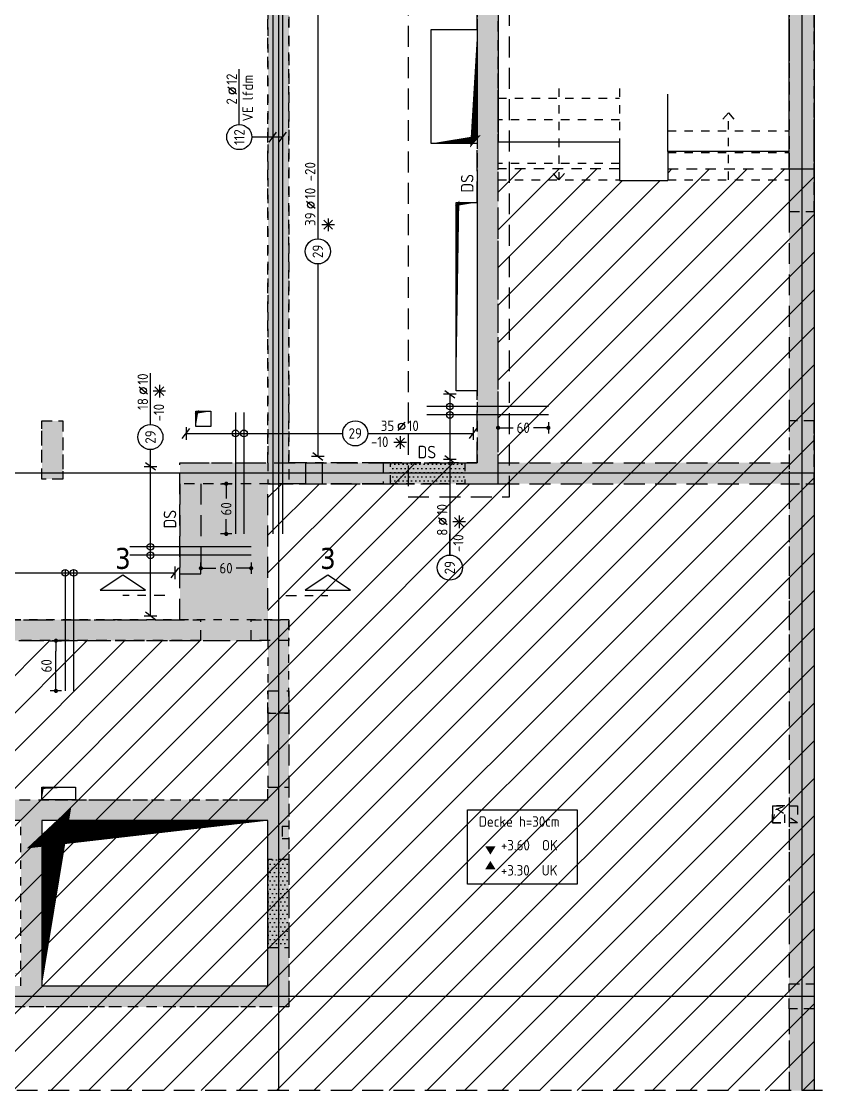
# Model space of a CAD drawing. Extents: x -10 to 76.2, y -7.1 to 49.1.
# Drawn here: x 33.99 to 43.55, y 22.33 to 35.1 of the extents above; entities that cross this region are included whole.
import ezdxf
from ezdxf.enums import TextEntityAlignment as Align

# ---------------------------------------------------------------- set-up
doc = ezdxf.new("R2010")
doc.units = 0
doc.header["$LTSCALE"] = 0.5
for name, pattern in [('AUSGEZOGEN', [1000.01, 1000, 0.01]), ('DASHED', [0.75, 0.5, -0.25]), ('DOT', [0.175, 0.05, -0.125]), ('HIDDEN', [0.375, 0.25, -0.125]), ('HIDDEN2', [0.187, 0.125, -0.062]), ('HIDDEN4', [0.12, 0.02, -0.1]), ('PUNKT', [0.175, 0.05, -0.125]), ('STRICHLINIE', [0.75, 0.5, -0.25]), ('STRICHPUNKT2', [0.55, 0.25, -0.125, 0.05, -0.125]), ('VERDECKT', [0.375, 0.25, -0.125])]:
    doc.linetypes.add(name, pattern=pattern)
for name, color, linetype in [('ACHSEN', 7, 'Continuous'), ('AFU', 7, 'Continuous'), ('BETON', 7, 'Continuous'), ('Brüstung 1.UG', 7, 'Continuous'), ('Brüstung EG', 7, 'Continuous'), ('DD', 7, 'Continuous'), ('DETAIL', 7, 'Continuous'), ('DRUEBER', 7, 'Continuous'), ('DS', 7, 'Continuous'), ('EG', 7, 'Continuous'), ('grau_dunkel', 7, 'Continuous'), ('grau_hell', 7, 'Continuous'), ('grau_mittel', 7, 'Continuous'), ('HILFE', 7, 'Continuous'), ('koten', 7, 'Continuous'), ('MASSE', 7, 'Continuous'), ('OBJEKT', 7, 'Continuous'), ('RND', 7, 'Continuous'), ('SCHATTEN', 7, 'Continuous'), ('SCHNITTE', 7, 'Continuous'), ('TEXT', 7, 'Continuous'), ('VERDECKT', 7, 'Continuous'), ('VERDECKT2', 7, 'Continuous')]:
    doc.layers.add(name, color=color, linetype=linetype)
doc.styles.add('helv', font='tahoma.ttf')
doc.styles.add('txt', font='isocp.shx')
doc.linetypes.add('AFU_50K', pattern='A,0.15,["/",Standard,S=0.2,R=0,X=-0.01,Y=-0.1],0.07,["/",Standard,S=0.2,R=0,X=-0.01,Y=-0.1],0.15', length=0.37)
doc.dimstyles.new('DOT_I', dxfattribs={"dimscale": 0.5, "dimtxt": 0.25, "dimasz": 0.25, "dimexe": 0.1, "dimexo": 0.3, "dimgap": 0.1, "dimtad": 1, "dimdec": 3, "dimzin": 3, "dimtxsty": 'txt', "dimblk": 'DOT', "dimblk1": 'DOT', "dimblk2": 'DOT', "dimsah": 1, "dimcen": 0.1, "dimse1": 1, "dimse2": 1, "dimazin": 0, "dimtfac": 1, "dimtdec": 4, "dimtix": 1, "dimtmove": 2, "dimatfit": 3, "dimfxl": 0, "dimtvp": 1, "dimtolj": 1, "dimtzin": 0, "dimarcsym": 0})
pattern_1 = [(0, (-74.13047, 377.732794), (0.025, 0.05), [0, -0.05])]

# ---------------------------------------------------------------- blocks, each defined once
blk = doc.blocks.new('okrd_o')
at = {"layer": 'koten', "color": 7, "linetype": 'Continuous'}
blk.add_solid([(-0.125, 0.202), (0.125, 0.202), (0, 0)], dxfattribs=at)
at = {"layer": 'koten', "style": 'txt'}
blk.add_attdef('OKRD', (0.25, 0.1), '', height=0.25, dxfattribs=at)
blk = doc.blocks.new('okrd_u')
at = {"layer": 'koten', "color": 7, "linetype": 'Continuous'}
blk.add_solid([(-0.125, -0.202), (0.125, -0.202), (0, 0)], dxfattribs=at)
at = {"layer": 'koten', "style": 'txt'}
blk.add_attdef('OKRD', (0.25, -0.35), '', height=0.25, dxfattribs=at)
blk = doc.blocks.new('SCHN-1')
at = {"layer": 'SCHNITTE', "color": 5, "linetype": 'Continuous'}
blk.add_lwpolyline([(0.54, 0.125), (0, 0.485), (-0.54, 0.125)], close=True, dxfattribs=at)
at = {"layer": 'SCHNITTE', "color": 6, "linetype": 'Continuous', "style": 'helv'}
blk.add_attdef('SCHN-1', text='', height=0.5, dxfattribs=at).set_placement((0, 0.635), align=Align.CENTER)
blk = doc.blocks.new('lei_gre')
at = {"layer": 'RND', "color": 7, "linetype": 'Continuous'}
for p, q in [((-0.09, -0.12), (0.09, 0.12)), ((0, 0.15), (0, -0.15))]:
    blk.add_line(p, q, dxfattribs=at)
blk = doc.blocks.new('RND_LEI')
at = {"layer": 'RND', "color": 7, "linetype": 'Continuous'}
blk.add_line((1.022, 0.066), (1.19, 0.27), dxfattribs=at)
for centre, radius in [((0, 0), 0.3), ((1.106, 0.168), 0.075)]:
    blk.add_circle(centre, radius, dxfattribs=at)
at = {"layer": 'RND', "color": 7, "linetype": 'Continuous', "style": 'txt'}
blk.add_attdef('ANZ', text='', height=0.25, dxfattribs=at).set_placement((0.931, 0.057), align=Align.RIGHT)
for tag, p in [('DUM', (1.253, 0.057)), ('ABSTD', (1.674, 0.057)), ('POSTXT', (0.374, -0.327))]:
    blk.add_attdef(tag, p, '', height=0.25, dxfattribs=at)
blk.add_attdef('POSL', text='', height=0.25, dxfattribs=at).set_placement((0, 0), align=Align.MIDDLE)
blk = doc.blocks.new('DOT')
at = {"layer": 'MASSE', "color": 7, "linetype": 'Continuous'}
for p, q in [((0, 0), (-1, 0)), ((0, 0.54), (0, -0.54))]:
    blk.add_line(p, q, dxfattribs=at)
at = {"layer": 'MASSE', "color": 7, "linetype": 'Continuous', "const_width": 0.2}
blk.add_lwpolyline([(-0.1, 0, 1), (0.1, 0, 1)], format="xyb", close=True, dxfattribs=at)
blk = doc.blocks.new('*D166')
at = {"layer": 'Defpoints', "color": 0, "linetype": 'AUSGEZOGEN', "transparency": 16777216}
for p in [(34.398, 27.701), (34.398, 27.701), (34.398, 27.101)]:
    blk.add_point(p, dxfattribs=at)
at = {"layer": 'MASSE', "color": 0, "linetype": 'AUSGEZOGEN', "lineweight": -2, "transparency": 16777216}
blk.add_line((34.398, 27.226), (34.398, 27.576), dxfattribs=at)
at = {"layer": 'MASSE', "color": 0, "linetype": 'AUSGEZOGEN', "lineweight": -2, "transparency": 16777216, "xscale": 0.125, "yscale": 0.125, "zscale": 0.125}
for p, rotation in [((34.398, 27.701), 90), ((34.398, 27.101), 270)]:
    blk.add_blockref('DOT', p, dxfattribs=dict(at, rotation=rotation))
at = {"layer": 'MASSE', "color": 0, "linetype": 'AUSGEZOGEN', "transparency": 16777216, "insert": (34.285, 27.401), "char_height": 0.125, "attachment_point": 5, "rotation": 90, "style": 'txt'}
blk.add_mtext('\\A1;60', dxfattribs=at)
blk = doc.blocks.new('*D167')
at = {"layer": 'Defpoints', "color": 0, "linetype": 'AUSGEZOGEN', "transparency": 16777216}
for p in [(36.129, 28.567), (36.129, 28.567), (36.729, 28.567)]:
    blk.add_point(p, dxfattribs=at)
at = {"layer": 'MASSE', "color": 0, "linetype": 'AUSGEZOGEN', "lineweight": -2, "transparency": 16777216}
for p, q in [((36.254, 28.567), (36.307, 28.567)), ((36.604, 28.567), (36.552, 28.567))]:
    blk.add_line(p, q, dxfattribs=at)
at = {"layer": 'MASSE', "color": 0, "linetype": 'AUSGEZOGEN', "lineweight": -2, "transparency": 16777216, "xscale": 0.125, "yscale": 0.125, "zscale": 0.125, "rotation": 180}
blk.add_blockref('DOT', (36.129, 28.567), dxfattribs=at)
at = {"layer": 'MASSE', "color": 0, "linetype": 'AUSGEZOGEN', "lineweight": -2, "transparency": 16777216, "xscale": 0.125, "yscale": 0.125, "zscale": 0.125}
blk.add_blockref('DOT', (36.729, 28.567), dxfattribs=at)
at = {"layer": 'MASSE', "color": 0, "linetype": 'AUSGEZOGEN', "transparency": 16777216, "insert": (36.429, 28.567), "char_height": 0.125, "attachment_point": 5, "style": 'txt'}
blk.add_mtext('\\A1;60', dxfattribs=at)
blk = doc.blocks.new('*D168')
at = {"layer": 'Defpoints', "color": 0, "linetype": 'AUSGEZOGEN', "transparency": 16777216}
for p in [(36.432, 29.576), (36.432, 29.576), (36.432, 28.976)]:
    blk.add_point(p, dxfattribs=at)
at = {"layer": 'MASSE', "color": 0, "linetype": 'AUSGEZOGEN', "lineweight": -2, "transparency": 16777216}
for p, q in [((36.432, 29.451), (36.432, 29.399)), ((36.432, 29.101), (36.432, 29.154))]:
    blk.add_line(p, q, dxfattribs=at)
at = {"layer": 'MASSE', "color": 0, "linetype": 'AUSGEZOGEN', "lineweight": -2, "transparency": 16777216, "xscale": 0.125, "yscale": 0.125, "zscale": 0.125}
for p, rotation in [((36.432, 29.576), 90), ((36.432, 28.976), 270)]:
    blk.add_blockref('DOT', p, dxfattribs=dict(at, rotation=rotation))
at = {"layer": 'MASSE', "color": 0, "linetype": 'AUSGEZOGEN', "transparency": 16777216, "insert": (36.432, 29.276), "char_height": 0.125, "attachment_point": 5, "rotation": 90, "style": 'txt'}
blk.add_mtext('\\A1;60', dxfattribs=at)
blk = doc.blocks.new('*D169')
at = {"layer": 'Defpoints', "color": 0, "linetype": 'AUSGEZOGEN', "transparency": 16777216}
for p in [(39.679, 30.244), (39.679, 30.244), (40.279, 30.244)]:
    blk.add_point(p, dxfattribs=at)
at = {"layer": 'MASSE', "color": 0, "linetype": 'AUSGEZOGEN', "lineweight": -2, "transparency": 16777216}
for p, q in [((39.804, 30.244), (39.857, 30.244)), ((40.154, 30.244), (40.102, 30.244))]:
    blk.add_line(p, q, dxfattribs=at)
at = {"layer": 'MASSE', "color": 0, "linetype": 'AUSGEZOGEN', "lineweight": -2, "transparency": 16777216, "xscale": 0.125, "yscale": 0.125, "zscale": 0.125, "rotation": 180}
blk.add_blockref('DOT', (39.679, 30.244), dxfattribs=at)
at = {"layer": 'MASSE', "color": 0, "linetype": 'AUSGEZOGEN', "lineweight": -2, "transparency": 16777216, "xscale": 0.125, "yscale": 0.125, "zscale": 0.125}
blk.add_blockref('DOT', (40.279, 30.244), dxfattribs=at)
at = {"layer": 'MASSE', "color": 0, "linetype": 'AUSGEZOGEN', "transparency": 16777216, "insert": (39.979, 30.244), "char_height": 0.125, "attachment_point": 5, "style": 'txt'}
blk.add_mtext('\\A1;60', dxfattribs=at)
blk = doc.blocks.new('748860')
at = {"layer": 'HILFE', "color": 102, "linetype": 'AUSGEZOGEN'}
for p, q in [((0.075, 0), (-0.075, 0)), ((0.053, -0.053), (-0.053, 0.053)), ((0.053, 0.053), (-0.053, -0.053)), ((0, 0.075), (0, -0.075))]:
    blk.add_line(p, q, dxfattribs=at)

msp = doc.modelspace()

# ---------------------------------------------------------------- hatches: boundary and pattern name
at = {"layer": 'Brüstung 1.UG', "linetype": 'AUSGEZOGEN'}
h = msp.add_hatch(dxfattribs=at)
h.set_pattern_fill('DOTS', color=102, scale=0.8, double=1)
h.set_pattern_definition([(0, (-73.44199, 477.732794), (0.025, 0.05), [0, -0.05])])
h.paths.add_polyline_path([(36.9295, 24.6196), (37.1795, 24.6196), (37.1795, 25.0863), (36.9295, 25.0863)])
h.paths.add_polyline_path([(36.9295, 24.0363), (37.1795, 24.0363), (37.1795, 24.6196), (36.9295, 24.6196)])
at = {"layer": 'Brüstung EG', "linetype": 'DOT'}
h = msp.add_hatch(dxfattribs=at)
h.set_pattern_fill('DOTS', color=102, scale=0.8, double=1)
h.set_pattern_definition(pattern_1)
h.paths.add_polyline_path([(14.4045, 37.5263), (14.4045, 37.8263), (10.9295, 37.8263), (10.9295, 37.5263)])
h.paths.add_polyline_path([(21.9045, 37.5263), (21.9045, 37.8263), (14.7045, 37.8263), (14.7045, 37.5263)])
h.paths.add_polyline_path([(29.4045, 37.5263), (29.4045, 37.8263), (22.2045, 37.8263), (22.2045, 37.5263)])
h.paths.add_polyline_path([(36.9295, 37.5263), (36.9295, 37.8263), (29.7045, 37.8263), (29.7045, 37.5263)])
h.paths.add_polyline_path([(43.1545, 23.6013), (43.4545, 23.6013), (43.4545, 29.5763), (43.1545, 29.5763)])
h.paths.add_polyline_path([(43.1545, 22.3263), (43.4545, 22.3263), (43.4545, 23.3013), (43.1545, 23.3013)])
at = {"layer": 'Brüstung EG', "linetype": 'AUSGEZOGEN'}
h = msp.add_hatch(dxfattribs=at)
h.set_pattern_fill('DOTS', color=102, scale=0.8, double=1)
h.set_pattern_definition([(0, (-74.13047, 379.65911), (0.025, 0.05), [0, -0.05])])
h.paths.add_polyline_path([(39.2795, 29.8263), (38.3945, 29.8263), (38.3945, 29.5763), (39.2795, 29.5763)])
at = {"layer": 'EG', "linetype": 'AUSGEZOGEN'}
h = msp.add_hatch(dxfattribs=at)
h.set_pattern_fill('DOTS', scale=0.8, double=1)
h.set_pattern_definition(pattern_1)
h.paths.add_polyline_path([(39.4295, 37.5263), (39.4295, 29.8263), (39.2795, 29.8263), (39.2795, 29.5763), (39.6795, 29.5763), (39.6795, 37.5263), (43.1545, 37.5263), (43.1545, 32.8263), (43.4545, 32.8263), (43.4545, 37.8263), (36.9295, 37.8263), (36.9295, 29.5763), (38.3945, 29.5763), (38.3945, 29.8263), (37.1795, 29.8263), (37.1795, 37.5263)])
h.paths.add_polyline_path([(43.1545, 29.5763), (43.4545, 29.5763), (43.4545, 30.3263), (43.1545, 30.3263)], flags=17)
h.paths.add_polyline_path([(43.4545, 23.3013), (43.4545, 23.6013), (43.1545, 23.6013), (43.1545, 23.3013)])
h.paths.add_polyline_path([(8.4295, 27.7013), (14.5145, 27.7013), (14.5145, 23.5763), (14.3645, 23.5763), (14.3645, 23.3263), (14.9145, 23.3263), (14.9145, 23.5763), (14.7645, 23.5763), (14.7645, 26.2613), (17.6145, 26.2613), (17.6145, 23.5763), (15.9245, 23.5763), (15.9245, 23.3263), (28.8495, 23.3263), (28.8495, 23.5763), (20.2295, 23.5763), (20.2295, 26.9213), (21.3545, 26.9213), (21.3545, 27.1713), (20.2295, 27.1713), (20.2295, 27.9513), (17.4645, 27.9513), (17.4645, 27.7013), (17.6145, 27.7013), (17.6145, 26.5113), (14.7645, 26.5113), (14.7645, 27.7013), (16.5795, 27.7013), (16.5795, 27.9513), (8.1795, 27.9513), (8.1795, 23.3263), (8.5792, 23.3263), (8.5792, 23.5763), (8.4295, 23.5763)])
h.paths.add_polyline_path([(9.5895, 23.5763), (9.5895, 23.3263), (13.3545, 23.3263), (13.3545, 23.5763)], flags=17)
h.paths.add_polyline_path([(17.8645, 23.5763), (18.7795, 23.5763), (18.7795, 27.7013), (17.8645, 27.7013)], flags=16)
h.paths.add_polyline_path([(19.9795, 27.7013), (19.0295, 27.7013), (19.0295, 23.5763), (19.9795, 23.5763)], flags=16)
h.paths.add_polyline_path([(22.7545, 27.1713), (22.7545, 26.9213), (25.1045, 26.9213), (25.1045, 27.1713)], flags=17)
h.paths.add_polyline_path([(28.6545, 26.9213), (28.6545, 27.1713), (26.5045, 27.1713), (26.5045, 26.9213)], flags=17)
h.paths.add_polyline_path([(30.0545, 27.1713), (30.0545, 26.9213), (31.1045, 26.9213), (31.1045, 23.5763), (29.8595, 23.5763), (29.8595, 23.3263), (31.5045, 23.3263), (31.5045, 23.5763), (31.3545, 23.5763), (31.3545, 25.5513), (31.5045, 25.5513), (31.5045, 25.8013), (31.3545, 25.8013), (31.3545, 27.7013), (36.9295, 27.7013), (36.9295, 26.836), (37.1795, 26.836), (37.1795, 27.9513), (31.1045, 27.9513), (31.1045, 27.1713)])
h.paths.add_polyline_path([(32.3895, 25.8013), (32.3895, 25.5513), (33.9795, 25.5513), (33.9795, 23.5763), (32.3895, 23.5763), (32.3895, 23.3263), (37.1795, 23.3263), (37.1795, 24.0363), (36.9295, 24.0363), (36.9295, 23.5763), (34.2295, 23.5763), (34.2295, 25.5513), (36.9295, 25.5513), (36.9295, 25.0863), (37.1795, 25.0863), (37.1795, 25.951), (36.9295, 25.951), (36.9295, 25.8013)])
h.paths.add_polyline_path([(34.2295, 29.6313), (34.4795, 29.6313), (34.4795, 30.3263), (34.2295, 30.3263)])
h.paths.add_polyline_path([(32.3795, 30.3263), (32.1295, 30.3263), (32.1295, 29.6313), (32.3795, 29.6313)])
h.paths.add_polyline_path([(30.7295, 30.3263), (30.4795, 30.3263), (30.4795, 29.6313), (30.7295, 29.6313)])
h.paths.add_polyline_path([(28.6295, 30.3263), (28.3795, 30.3263), (28.3795, 29.6313), (28.6295, 29.6313)])
h.paths.add_polyline_path([(26.7295, 29.6313), (26.9795, 29.6313), (26.9795, 30.3263), (26.7295, 30.3263)])
h.paths.add_polyline_path([(24.8795, 30.3263), (24.6295, 30.3263), (24.6295, 29.6313), (24.8795, 29.6313)])
h.paths.add_polyline_path([(23.2295, 30.3263), (22.9795, 30.3263), (22.9795, 29.6313), (23.2295, 29.6313)])
h.paths.add_polyline_path([(21.1295, 30.3263), (20.8795, 30.3263), (20.8795, 29.6313), (21.1295, 29.6313)])
h.paths.add_polyline_path([(19.4795, 30.3263), (19.2295, 30.3263), (19.2295, 29.6313), (19.4795, 29.6313)])
h.paths.add_polyline_path([(17.3795, 30.3263), (17.1295, 30.3263), (17.1295, 29.6313), (17.3795, 29.6313)])
h.paths.add_polyline_path([(15.4795, 29.6313), (15.7295, 29.6313), (15.7295, 30.3263), (15.4795, 30.3263)])
h.paths.add_polyline_path([(13.3795, 29.6313), (13.6295, 29.6313), (13.6295, 30.3263), (13.3795, 30.3263)])
h.paths.add_polyline_path([(9.4645, 29.8263), (9.4645, 29.5763), (10.9295, 29.5763), (10.9295, 37.8263), (4.5295, 37.8263), (4.5295, 30.7513), (4.4795, 30.7513), (4.4795, 26.0213), (4.0245, 26.0213), (4.0245, 25.7213), (4.6895, 25.7213), (4.6895, 37.5263), (8.1795, 37.5263), (8.1795, 29.5763), (8.5795, 29.5763), (8.5795, 29.8263), (8.4295, 29.8263), (8.4295, 37.5263), (10.6795, 37.5263), (10.6795, 29.8263)])
h.paths.add_polyline_path([(14.7045, 37.5263), (14.7045, 37.8263), (14.4045, 37.8263), (14.4045, 37.5263)])
h.paths.add_polyline_path([(21.9045, 37.8263), (21.9045, 37.5263), (22.2045, 37.5263), (22.2045, 37.8263)])
h.paths.add_polyline_path([(29.7045, 37.5263), (29.7045, 37.8263), (29.4045, 37.8263), (29.4045, 37.5263)])
h.paths.add_polyline_path([(4.4795, 22.3263), (4.6895, 22.3263), (4.6895, 23.6713), (4.0245, 23.6713), (4.0245, 23.3713), (4.4795, 23.3713)])
at = {"layer": 'grau_hell', "linetype": 'AUSGEZOGEN'}
h = msp.add_hatch(dxfattribs=at)
h.set_pattern_fill('ANSI31', color=9, scale=0.1, style=0, double=1)
h.set_pattern_definition([(45, (74.48588, 23.86048), (-0.2245064, 0.2245064), [])])
h.paths.add_polyline_path([(8.1795, 32.3363), (6.7295, 32.3363), (6.7295, 32.1963), (6.2045, 32.1963), (6.2045, 32.3363), (4.5295, 32.3363), (4.5295, 30.7513), (4.4795, 30.7513), (4.4795, 26.0213), (4.0245, 26.0213), (4.0245, 23.3713), (4.4795, 23.3713), (4.4795, 22.3263), (43.4545, 22.3263), (43.4545, 33.3363), (41.7045, 33.3363), (41.7045, 33.1963), (41.1295, 33.1963), (41.1295, 33.3363), (39.6795, 33.3363), (39.6795, 29.5763), (39.2795, 29.5763), (39.2795, 29.8263), (38.3945, 29.8263), (38.3945, 29.5763), (36.9295, 29.5763), (36.9295, 27.7013), (31.3545, 27.7013), (31.3545, 23.3263), (23.867, 23.3263), (23.867, 26.9213), (22.7545, 26.9213), (22.7545, 27.1713), (21.3545, 27.1713), (21.3545, 26.9213), (19.9795, 26.9213), (19.9795, 23.5763), (17.8645, 23.5763), (17.8645, 27.7013), (17.4645, 27.7013), (17.4645, 27.9513), (16.5795, 27.9513), (16.5795, 27.7013), (10.9295, 27.7013), (10.9295, 29.5763), (9.4645, 29.5763), (9.4645, 29.8263), (8.5795, 29.8263), (8.5795, 29.5763), (8.1795, 29.5763)])
at = {"layer": 'grau_hell'}
h = msp.add_hatch(color=9, dxfattribs=at)
h.paths.add_polyline_path([(37.5794, 29.8263), (37.3795, 29.8263), (37.3795, 29.5763), (37.5794, 29.5763)])
h.paths.add_polyline_path([(32.7345, 27.9513), (32.7345, 27.7013), (33.3345, 27.7013), (33.3345, 27.9513)])
h.paths.add_polyline_path([(31.1045, 26.7213), (31.3545, 26.7213), (31.3545, 26.9213), (31.1045, 26.9213)])
h.paths.add_polyline_path([(31.3545, 25.3513), (31.3545, 25.5513), (31.1045, 25.5513), (31.1045, 25.3513)])
h.paths.add_polyline_path([(30.1045, 23.3263), (30.1045, 23.5763), (29.9045, 23.5763), (29.9045, 23.3263)])
msp.add_hatch(color=9, dxfattribs=at).paths.add_polyline_path([(36.1295, 28.5013), (35.8795, 28.5013), (35.8795, 27.9513), (36.1295, 27.9513), (36.1295, 27.7013), (36.7295, 27.7013), (36.7295, 27.9513), (36.9295, 27.9513), (36.9295, 29.5763), (36.1295, 29.5763)])
at = {"layer": 'grau_mittel'}
h = msp.add_hatch(color=61, dxfattribs=at)
h.paths.add_polyline_path([(43.1545, 33.5443), (43.1545, 32.8263), (43.4545, 32.8263), (43.4545, 37.8263), (36.9295, 37.8263), (36.9295, 36.2863), (37.1795, 36.2863), (37.1795, 37.5263), (39.4295, 37.5263), (39.4295, 29.8263), (38.3045, 29.8263), (38.3045, 29.5763), (39.6795, 29.5763), (39.6795, 37.5263), (43.1545, 37.5263)])
h.paths.add_polyline_path([(43.4545, 32.8263), (43.1545, 32.8263), (43.1545, 30.3263), (43.4545, 30.3263)], flags=17)
h.paths.add_polyline_path([(43.4545, 30.3263), (43.1545, 30.3263), (43.1545, 29.5763), (43.4545, 29.5763)], flags=17)
h.paths.add_polyline_path([(43.1545, 23.6013), (43.4545, 23.6013), (43.4545, 29.5763), (43.1545, 29.5763)])
h.paths.add_polyline_path([(43.4545, 23.3013), (43.4545, 23.6013), (43.1545, 23.6013), (43.1545, 23.3013)])
h.paths.add_polyline_path([(43.4545, 23.3013), (43.1545, 23.3013), (43.1545, 22.3263), (43.4545, 22.3263)])
h.paths.add_polyline_path([(37.1795, 36.2863), (36.9295, 36.2863), (36.9295, 35.1513), (37.1795, 35.1513)], flags=17)
h.paths.add_polyline_path([(36.9295, 29.8263), (35.8795, 29.8263), (35.8795, 29.5763), (37.1795, 29.5763), (37.1795, 35.1513), (36.9295, 35.1513)])
h.paths.add_polyline_path([(37.3795, 29.8263), (37.1795, 29.8263), (37.1795, 29.5763), (37.3795, 29.5763)], flags=17)
h.paths.add_polyline_path([(38.3045, 29.5763), (38.3045, 29.8263), (37.5794, 29.8263), (37.5794, 29.5763)], flags=17)
h.paths.add_polyline_path([(35.8795, 28.5013), (36.1295, 28.5013), (36.1295, 29.5763), (35.8795, 29.5763)])
h.paths.add_polyline_path([(36.7295, 27.9513), (36.7295, 27.7013), (37.1795, 27.7013), (37.1795, 27.9513)])
h.paths.add_polyline_path([(36.1295, 27.7013), (36.1295, 27.9513), (33.3345, 27.9513), (33.3345, 27.7013)])
h.paths.add_polyline_path([(32.7345, 27.7013), (32.7345, 27.9513), (31.1045, 27.9513), (31.1045, 26.9213), (31.3545, 26.9213), (31.3545, 27.7013)])
h.paths.add_polyline_path([(31.3545, 26.7213), (31.1045, 26.7213), (31.1045, 25.5513), (31.5045, 25.5513), (31.5045, 25.8013), (31.3545, 25.8013), (31.3545, 25.8013)])
h.paths.add_polyline_path([(32.3895, 25.5513), (32.3895, 25.8013), (31.5045, 25.8013), (31.5045, 25.5513)])
h.paths.add_polyline_path([(32.3895, 25.8013), (32.3895, 25.5513), (33.9795, 25.5513), (33.9795, 23.5763), (33.6945, 23.5763), (33.6945, 23.3263), (37.1795, 23.3263), (37.1795, 24.0363), (36.9295, 24.0363), (36.9295, 23.5763), (34.2295, 23.5763), (34.2295, 25.5513), (36.9295, 25.5513), (36.9295, 25.0863), (37.1795, 25.0863), (37.1795, 25.3363), (37.0995, 25.3363), (37.0995, 25.4863), (37.1795, 25.4863), (37.1795, 25.951), (36.9295, 25.951), (36.9295, 25.8013)])
h.paths.add_polyline_path([(36.9295, 25.951), (37.1795, 25.951), (37.1795, 26.836), (36.9295, 26.836)])
h.paths.add_polyline_path([(37.1795, 26.836), (37.1795, 27.1013), (36.9295, 27.1013), (36.9295, 26.836)])
h.paths.add_polyline_path([(37.1795, 25.0863), (36.9295, 25.0863), (36.9295, 24.0363), (37.1795, 24.0363)], flags=17)
h.paths.add_polyline_path([(32.3895, 23.5763), (32.3895, 23.3263), (33.0945, 23.3263), (33.0945, 23.5763)])
h.paths.add_polyline_path([(32.3895, 23.3263), (32.3895, 23.5763), (31.5045, 23.5763), (31.5045, 23.3263)])
h.paths.add_polyline_path([(31.5045, 23.3263), (31.5045, 23.5763), (31.3545, 23.5763), (31.3545, 25.3513), (31.1045, 25.3513), (31.1045, 23.5763), (30.1045, 23.5763), (30.1045, 23.3263)])
h.paths.add_polyline_path([(20.7295, 23.5763), (20.7295, 23.3263), (29.9045, 23.3263), (29.9045, 23.5763)])
h.paths.add_polyline_path([(20.5295, 23.3263), (20.5295, 23.5763), (19.0295, 23.5763), (19.0295, 27.7013), (19.9795, 27.7013), (20.2295, 27.7013), (20.2295, 27.9513), (17.4645, 27.9513), (17.4645, 27.7013), (17.6145, 27.7013), (17.6145, 26.5113), (16.3245, 26.5113), (16.3245, 26.2613), (17.8645, 26.2613), (17.8645, 27.7013), (18.7795, 27.7013), (18.7795, 23.5763), (17.8645, 23.5763), (16.3245, 23.5763), (16.3245, 23.3263)])
h.paths.add_polyline_path([(15.9245, 23.3263), (16.1245, 23.3263), (16.1245, 23.5763), (15.9245, 23.5763)])
h.paths.add_polyline_path([(15.9245, 23.3263), (15.9245, 23.5763), (14.9145, 23.5763), (14.9145, 23.3263)])
h.paths.add_polyline_path([(14.9145, 23.3263), (14.9145, 23.5763), (14.7645, 23.5763), (14.7645, 26.2613), (15.0145, 26.2613), (16.1245, 26.2613), (16.1245, 26.5113), (14.7645, 26.5113), (14.7645, 26.6613), (14.7645, 27.0563), (14.5145, 27.0563), (14.5145, 23.5763), (14.3645, 23.5763), (14.3645, 23.3263)])
h.paths.add_polyline_path([(14.3645, 23.3263), (14.3645, 23.5763), (13.3545, 23.5763), (13.3545, 23.3263)])
h.paths.add_polyline_path([(13.1545, 23.3263), (13.3545, 23.3263), (13.3545, 23.5763), (13.1545, 23.5763)], flags=16)
h.paths.add_polyline_path([(12.9545, 23.3263), (12.9545, 23.5763), (9.9895, 23.5763), (9.9895, 23.3263)], flags=16)
h.paths.add_polyline_path([(9.5895, 23.3263), (9.7895, 23.3263), (9.7895, 23.5763), (9.5895, 23.5763)], flags=16)
h.paths.add_polyline_path([(9.5895, 23.3263), (9.5895, 23.5763), (8.5795, 23.5763), (8.5795, 23.3263)])
h.paths.add_polyline_path([(8.5795, 23.3263), (8.5795, 23.5763), (8.4295, 23.5763), (8.4295, 27.7013), (14.5145, 27.7013), (14.5145, 27.2063), (14.7645, 27.2063), (14.7645, 27.7013), (14.9145, 27.7013), (15.8245, 27.7013), (15.8245, 27.9513), (8.1795, 27.9513), (8.1795, 23.3263)])
h.paths.add_polyline_path([(16.5795, 27.7013), (16.5795, 27.9513), (16.2245, 27.9513), (16.2245, 27.7013)])
h.paths.add_polyline_path([(17.4645, 27.7013), (17.4645, 27.9513), (16.5795, 27.9513), (16.5795, 27.7013)], flags=17)
h.paths.add_polyline_path([(10.6795, 27.9513), (10.9295, 27.9513), (10.9295, 29.5763), (10.6795, 29.5763)])
h.paths.add_polyline_path([(10.9295, 37.8263), (4.5295, 37.8263), (4.5295, 30.7513), (4.4795, 30.7513), (4.4795, 26.0213), (4.0245, 26.0213), (4.0245, 25.7213), (4.6895, 25.7213), (4.6895, 37.5263), (4.7545, 37.5263), (4.7545, 37.5263), (8.1795, 37.5263), (8.1795, 32.6613), (8.1795, 29.5763), (9.5545, 29.5763), (9.5545, 29.8263), (8.4295, 29.8263), (8.4295, 37.5263), (8.6295, 37.5263), (10.6795, 37.5263), (10.6795, 36.2863), (10.9295, 36.2863)])
h.paths.add_polyline_path([(10.6795, 35.1513), (10.9295, 35.1513), (10.9295, 36.2863), (10.6795, 36.2863)])
h.paths.add_polyline_path([(10.6795, 29.5763), (10.9295, 29.5763), (10.9295, 35.1513), (10.6795, 35.1513)])
h.paths.add_polyline_path([(9.9795, 29.8263), (9.8294, 29.8263), (9.8294, 29.5763), (10.6795, 29.5763), (10.6795, 29.8263)], flags=17)
h.paths.add_polyline_path([(9.6295, 29.8263), (9.5545, 29.8263), (9.5545, 29.5763), (9.6295, 29.5763)], flags=17)
h.paths.add_polyline_path([(10.9295, 37.8263), (10.9295, 37.5263), (14.4045, 37.5263), (14.4045, 37.8263)])
h.paths.add_polyline_path([(14.7045, 37.8263), (14.4045, 37.8263), (14.4045, 37.5263), (14.7045, 37.5263)])
h.paths.add_polyline_path([(21.9045, 37.5263), (21.9045, 37.8263), (14.7045, 37.8263), (14.7045, 37.5263)])
h.paths.add_polyline_path([(22.2045, 37.5263), (22.2045, 37.8263), (21.9045, 37.8263), (21.9045, 37.5263)])
h.paths.add_polyline_path([(29.4045, 37.5263), (29.4045, 37.8263), (22.2045, 37.8263), (22.2045, 37.5263)])
h.paths.add_polyline_path([(29.4045, 37.5263), (29.7045, 37.5263), (29.7045, 37.8263), (29.4045, 37.8263)])
h.paths.add_polyline_path([(36.9295, 37.5263), (36.9295, 37.8263), (29.7045, 37.8263), (29.7045, 37.5263)])
h.paths.add_polyline_path([(4.7545, 25.7213), (4.4045, 25.7213), (4.4045, 23.6713), (4.7545, 23.6713)])
h.paths.add_polyline_path([(4.0245, 23.6713), (4.0245, 23.3713), (4.4795, 23.3713), (4.4795, 22.3263), (4.6895, 22.3263), (4.6895, 23.6713)])
h.paths.add_polyline_path([(13.3795, 29.6313), (13.6295, 29.6313), (13.6295, 30.3263), (13.3795, 30.3263)])
h.paths.add_polyline_path([(15.4795, 29.6313), (15.7295, 29.6313), (15.7295, 30.3263), (15.4795, 30.3263)])
h.paths.add_polyline_path([(17.3795, 30.3263), (17.1295, 30.3263), (17.1295, 29.6313), (17.3795, 29.6313)])
h.paths.add_polyline_path([(19.4795, 30.3263), (19.2295, 30.3263), (19.2295, 29.6313), (19.4795, 29.6313)])
h.paths.add_polyline_path([(20.8795, 29.6313), (21.1295, 29.6313), (21.1295, 30.3263), (20.8795, 30.3263)])
h.paths.add_polyline_path([(23.2295, 30.3263), (22.9795, 30.3263), (22.9795, 29.6313), (23.2295, 29.6313)])
h.paths.add_polyline_path([(24.6295, 29.6313), (24.8795, 29.6313), (24.8795, 30.3263), (24.6295, 30.3263)])
h.paths.add_polyline_path([(26.9795, 30.3263), (26.7295, 30.3263), (26.7295, 29.6313), (26.9795, 29.6313)])
h.paths.add_polyline_path([(28.6295, 30.3263), (28.3795, 30.3263), (28.3795, 29.6313), (28.6295, 29.6313)])
h.paths.add_polyline_path([(30.7295, 30.3263), (30.4795, 30.3263), (30.4795, 29.6313), (30.7295, 29.6313)])
h.paths.add_polyline_path([(32.3795, 30.3263), (32.1295, 30.3263), (32.1295, 29.6313), (32.3795, 29.6313)])
h.paths.add_polyline_path([(34.4795, 30.3263), (34.2295, 30.3263), (34.2295, 29.6313), (34.4795, 29.6313)])
h.paths.add_polyline_path([(39.6795, 29.8263), (39.6795, 29.5763), (43.1545, 29.5763), (43.1545, 29.8263)])

# ---------------------------------------------------------------- linework, layer by layer
at = {"layer": 'ACHSEN', "color": 140, "linetype": 'AUSGEZOGEN'}
for p, q in [((37.0545, 39.8263), (37.0545, 22.3263)), ((43.3045, 39.8263), (43.3045, 22.3263)), ((43.4545, 29.7013), (2.2545, 29.7013)), ((43.4545, 23.4513), (2.2545, 23.4513))]:
    msp.add_line(p, q, dxfattribs=at)
at = {"layer": 'AFU', "color": 8, "linetype": 'AFU_50K'}
for q in [(43.1545, 33.5443), (43.4545, 33.3363)]:
    msp.add_line((43.1545, 33.3363), q, dxfattribs=at)
at = {"layer": 'BETON', "color": 6, "linetype": 'AUSGEZOGEN'}
for p, q in [((43.4545, 37.8263), (43.4545, 22.3263)), ((39.6795, 37.5263), (39.6795, 33.6613)), ((43.1545, 33.5443), (43.1545, 37.5263)), ((39.6795, 33.6613), (41.1295, 33.6613)), ((41.1295, 33.6613), (41.1295, 33.1963)), ((41.7045, 33.5443), (41.7045, 33.1963)), ((43.1545, 33.5443), (41.7045, 33.5443)), ((41.1295, 33.1963), (41.7045, 33.1963))]:
    msp.add_line(p, q, dxfattribs=at)
for points in [[(38.8795, 35.0013), (39.4295, 35.0013), (39.4295, 33.6413), (38.8795, 33.6413)], [(39.1795, 32.9363), (39.4295, 32.9363), (39.4295, 30.6863), (39.1795, 30.6863)], [(36.0688, 30.4413), (36.2488, 30.4413), (36.2488, 30.2613), (36.0688, 30.2613)], [(34.2295, 25.9513), (34.6295, 25.9513), (34.6295, 25.8013), (34.2295, 25.8013)], [(34.2295, 23.5763), (36.9295, 23.5763), (36.9295, 25.5513), (34.2295, 25.5513)]]:
    msp.add_lwpolyline(points, close=True, dxfattribs=at)
at = {"layer": 'Brüstung 1.UG', "color": 102, "linetype": 'DOT'}
for p, q in [((36.9295, 24.0363), (36.9295, 25.0863)), ((37.1795, 25.0863), (37.1795, 24.0363))]:
    msp.add_line(p, q, dxfattribs=at)
at = {"layer": 'Brüstung EG', "color": 102, "linetype": 'DOT'}
for p, q in [((38.3945, 29.8263), (39.2795, 29.8263)), ((39.2795, 29.5763), (38.3945, 29.5763)), ((43.1545, 29.5763), (43.1545, 23.6013)), ((43.4545, 29.5763), (43.4545, 23.6013)), ((43.1545, 23.3013), (43.1545, 22.3263)), ((43.4545, 23.3013), (43.4545, 22.3263))]:
    msp.add_line(p, q, dxfattribs=at)
at = {"layer": 'DD', "color": 7, "linetype": 'HIDDEN2'}
for p, q in [((42.9545, 25.5263), (42.9946, 25.683)), ((42.9946, 25.683), (43.1045, 25.7263))]:
    msp.add_line(p, q, dxfattribs=at)
msp.add_lwpolyline([(43.1045, 25.7263), (42.9545, 25.7263), (42.9545, 25.5263), (43.1045, 25.5263)], close=True, dxfattribs=at)
at = {"layer": 'DETAIL', "color": 102, "linetype": 'STRICHLINIE'}
msp.add_lwpolyline([(38.6032, 38.0451), (38.6032, 29.419), (39.8147, 29.419), (39.8147, 38.0451)], close=True, dxfattribs=at)
at = {"layer": 'DRUEBER', "color": 102, "linetype": 'HIDDEN2'}
for p, q in [((40.4045, 34.298), (40.4045, 33.2063)), ((42.4295, 34.0074), (42.3197, 33.8827)), ((42.4295, 33.2063), (42.4295, 34.0074)), ((42.4295, 34.0074), (42.5392, 33.8827)), ((40.4045, 33.2063), (40.2947, 33.3309)), ((40.4045, 33.2063), (40.5142, 33.3309))]:
    msp.add_line(p, q, dxfattribs=at)
at = {"layer": 'DRUEBER', "color": 171, "linetype": 'HIDDEN4'}
for p, q in [((41.1295, 34.298), (41.1295, 33.6613)), ((39.6795, 34.1813), (41.1295, 34.1813)), ((41.1295, 33.9213), (39.6795, 33.9213))]:
    msp.add_line(p, q, dxfattribs=at)
at = {"layer": 'DRUEBER', "color": 7, "linetype": 'DOT'}
msp.add_line((41.7045, 33.7913), (43.1545, 33.7913), dxfattribs=at)
at = {"layer": 'DRUEBER', "color": 7, "linetype": 'PUNKT'}
for p, q in [((41.7045, 33.5313), (43.1545, 33.5313)), ((41.1295, 33.4013), (39.6795, 33.4013)), ((39.6795, 33.2063), (41.1295, 33.2063)), ((41.7045, 33.2063), (43.1545, 33.2063)), ((43.2545, 25.5263), (42.9545, 25.7263))]:
    msp.add_line(p, q, dxfattribs=at)
msp.add_lwpolyline([(42.9545, 25.7263), (43.2545, 25.7263), (43.2545, 25.5263), (42.9545, 25.5263)], close=True, dxfattribs=at)
at = {"layer": 'DS', "color": 1, "linetype": 'DASHED'}
for p, q in [((39.4295, 35.0013), (39.4295, 36.5963)), ((39.4295, 32.9363), (39.4295, 33.6413)), ((39.6795, 29.5763), (39.6795, 33.6613)), ((39.4295, 29.8263), (39.4295, 30.6863)), ((35.8795, 27.9513), (35.8795, 29.8263)), ((35.8795, 29.8263), (39.4295, 29.8263)), ((36.9295, 27.7013), (36.9295, 29.5763)), ((36.9295, 29.5763), (39.6795, 29.5763)), ((31.1045, 27.9513), (35.8795, 27.9513)), ((31.3545, 27.7013), (36.9295, 27.7013))]:
    msp.add_line(p, q, dxfattribs=at)
at = {"layer": 'EG', "color": 7, "linetype": 'PUNKT', "lineweight": -2}
for points in [[(43.4545, 37.8263), (36.9295, 37.8263), (36.9295, 29.5763), (38.3945, 29.5763), (38.3945, 29.8263), (37.1795, 29.8263), (37.1795, 37.5263), (39.4295, 37.5263), (39.4295, 29.8263), (39.2795, 29.8263), (39.2795, 29.5763), (39.6795, 29.5763), (39.6795, 37.5263), (43.1545, 37.5263), (43.1545, 32.8263), (43.4545, 32.8263), (43.4545, 37.8263)], [(31.1045, 27.9513), (31.1045, 27.1713), (30.0545, 27.1713), (30.0545, 26.9213), (31.1045, 26.9213), (31.1045, 23.5763), (29.8595, 23.5763), (29.8595, 23.3263), (31.5045, 23.3263), (31.5045, 23.5763), (31.3545, 23.5763), (31.3545, 25.5513), (31.5045, 25.5513), (31.5045, 25.8013), (31.3545, 25.8013), (31.3545, 27.7013), (36.9295, 27.7013), (36.9295, 26.836), (37.1795, 26.836), (37.1795, 27.9513), (31.1045, 27.9513)], [(32.3895, 25.8013), (36.9295, 25.8013), (36.9295, 25.951), (37.1795, 25.951), (37.1795, 25.0863), (36.9295, 25.0863), (36.9295, 25.5513), (34.2295, 25.5513), (34.2295, 23.5763), (36.9295, 23.5763), (36.9295, 24.0363), (37.1795, 24.0363), (37.1795, 23.3263), (32.3895, 23.3263), (32.3895, 23.5763), (33.9795, 23.5763), (33.9795, 25.5513), (32.3895, 25.5513), (32.3895, 25.8013)]]:
    msp.add_lwpolyline(points, dxfattribs=at)
for points in [[(34.2295, 30.3263), (34.4795, 30.3263), (34.4795, 29.6313), (34.2295, 29.6313)], [(43.4545, 30.3263), (43.1545, 30.3263), (43.1545, 29.5763), (43.4545, 29.5763)], [(43.1545, 23.6013), (43.4545, 23.6013), (43.4545, 23.3013), (43.1545, 23.3013)]]:
    msp.add_lwpolyline(points, close=True, dxfattribs=at)
at = {"layer": 'grau_dunkel', "color": 21}
msp.add_lwpolyline([(36.9295, 25.5513, 0, 0.31, 0), (34.2384, 25.3965, 0, 0, 0), (34.39, 25.5381, 0.3221, 0, 0), (34.2295, 23.5763, 0, 0, 0)], format="xyseb", dxfattribs=at)
at = {"layer": 'HILFE', "color": 102, "linetype": 'AUSGEZOGEN'}
msp.add_line((41.7045, 33.5443), (41.7045, 34.2298), dxfattribs=at)
at = {"layer": 'HILFE', "color": 102, "linetype": 'DASHED'}
msp.add_line((43.5545, 22.3263), (2.7545, 22.3263), dxfattribs=at)
at = {"layer": 'OBJEKT', "color": 1, "linetype": 'AUSGEZOGEN'}
msp.add_lwpolyline([(39.3123, 25.6813), (40.6241, 25.6813), (40.6241, 24.7921), (39.3123, 24.7921)], close=True, dxfattribs=at)
at = {"layer": 'RND', "color": 7, "linetype": 'AUSGEZOGEN'}
for p, q in [((37.5254, 37.4707), (37.5254, 32.5012)), ((36.5877, 33.8664), (36.5877, 34.5264)), ((37.5254, 32.2012), (37.5254, 29.9023)), ((35.526, 30.2835), (35.526, 30.8949)), ((39.1017, 30.6455), (39.1017, 29.8665)), ((35.952, 30.1771), (37.8224, 30.1771)), ((38.1224, 30.1771), (39.3804, 30.1771)), ((35.526, 29.7811), (35.526, 29.9835)), ((35.526, 27.996), (35.526, 29.7811)), ((39.1017, 29.8665), (39.1017, 28.7235)), ((39.1017, 28.7235), (39.1017, 28.9773)), ((32.7072, 28.511), (35.8196, 28.511))]:
    msp.add_line(p, q, dxfattribs=at)
at = {"layer": 'RND', "color": 102, "linetype": 'AUSGEZOGEN'}
msp.add_line((37.1047, 33.7164), (36.7377, 33.7164), dxfattribs=at)
at = {"layer": 'RND', "color": 1, "linetype": 'AUSGEZOGEN'}
for points in [[(36.9883, 37.7763), (36.9883, 28.9763)], [(37.1047, 37.7763), (37.1047, 28.9763)], [(36.5435, 30.4263), (36.5435, 28.9763)], [(36.6435, 30.4263), (36.6435, 28.9763)], [(40.2795, 30.4974), (38.8295, 30.4974)], [(40.2795, 30.3974), (38.8295, 30.3974)], [(36.7295, 28.8212), (35.2795, 28.8212)], [(36.7295, 28.7212), (35.2795, 28.7212)], [(34.5094, 28.5513), (34.5094, 27.1013)], [(34.6094, 28.5513), (34.6094, 27.1013)]]:
    msp.add_lwpolyline(points, dxfattribs=at)
at = {"layer": 'RND', "color": 7, "linetype": 'AUSGEZOGEN'}
for centre in [(39.1017, 30.4974), (39.1017, 30.3974), (36.5435, 30.1771), (36.6435, 30.1771), (35.526, 28.8212), (35.526, 28.7212), (34.5094, 28.511), (34.6094, 28.511)]:
    msp.add_circle(centre, 0.04, dxfattribs=at)
at = {"layer": 'SCHATTEN', "color": 1, "linetype": 'AUSGEZOGEN'}
for points in [[(39.4295, 35.0013, 0, 0.0824, 0), (39.3883, 33.6425, 0, 0, 0), (39.4258, 33.6859, 0.0897, 0, 0), (38.8795, 33.6413, 0, 0, 0)], [(39.1795, 30.6863, 0, 0.0359, 0), (39.1974, 32.9361, 0, 0, 0), (39.1811, 32.9159, 0.0408, 0, 0), (39.4295, 32.9363, 0, 0, 0)], [(36.0695, 30.2613, 0, 0.0294, 0), (36.0841, 30.4401, 0, 0, 0), (36.0707, 30.4266, 0.0294, 0, 0), (36.2495, 30.4413, 0, 0, 0)], [(34.2295, 25.8013, 0, 0.0245, 0), (34.2416, 25.9503, 0, 0, 0), (34.2298, 25.9401, 0.0224, 0, 0), (34.6295, 25.9513, 0, 0, 0)], [(33.5795, 23.5763, 0, 0.0245, 0), (33.5916, 23.7253, 0, 0, 0), (33.5798, 23.7151, 0.0224, 0, 0), (33.9795, 23.7263, 0, 0, 0)]]:
    msp.add_lwpolyline(points, format="xyseb", dxfattribs=at)
at = {"layer": 'SCHNITTE', "color": 5, "linetype": 'STRICHPUNKT2'}
for p, q in [((35.697, 28.2416), (35.197, 28.2416)), ((37.1453, 28.2416), (37.6453, 28.2416))]:
    msp.add_line(p, q, dxfattribs=at)
at = {"layer": 'VERDECKT', "color": 7, "linetype": 'VERDECKT', "lineweight": -2}
for p, q in [((43.4545, 32.8263), (43.4545, 37.8263)), ((39.4295, 37.5263), (39.4295, 29.8263)), ((39.6795, 29.5763), (39.6795, 37.5263)), ((43.1545, 37.5263), (43.1545, 32.8263)), ((36.9295, 29.8263), (36.9295, 35.1513)), ((37.1795, 35.1513), (37.1795, 29.5763)), ((43.1545, 32.8263), (43.4545, 32.8263)), ((34.2295, 30.3263), (34.4795, 30.3263)), ((34.2295, 29.6313), (34.2295, 30.3263)), ((34.4795, 30.3263), (34.4795, 29.6313)), ((43.4545, 30.3263), (43.1545, 30.3263)), ((43.1545, 30.3263), (43.1545, 29.5763)), ((43.4545, 29.5763), (43.4545, 30.3263)), ((35.8795, 29.5763), (35.8795, 29.8263)), ((35.8795, 29.8263), (36.9295, 29.8263)), ((39.4295, 29.8263), (38.3045, 29.8263)), ((38.3045, 29.8263), (38.3045, 29.5763)), ((34.4795, 29.6313), (34.2295, 29.6313)), ((37.1795, 29.5763), (35.8795, 29.5763)), ((38.3045, 29.5763), (39.6795, 29.5763)), ((43.1545, 29.5763), (43.4545, 29.5763)), ((33.3345, 27.9513), (36.1295, 27.9513)), ((36.7295, 27.9513), (37.1795, 27.9513)), ((37.1795, 27.9513), (37.1795, 27.7013)), ((36.1295, 27.7013), (33.3345, 27.7013)), ((37.1795, 27.7013), (36.7295, 27.7013)), ((36.9295, 26.836), (36.9295, 27.1013)), ((37.1795, 27.1013), (37.1795, 26.836)), ((37.1795, 26.836), (36.9295, 26.836)), ((36.9295, 25.8013), (36.9295, 25.951)), ((36.9295, 25.951), (37.1795, 25.951)), ((37.1795, 25.951), (37.1795, 25.4863)), ((32.3895, 25.8013), (36.9295, 25.8013)), ((36.9295, 25.5513), (34.2295, 25.5513)), ((34.2295, 25.5513), (34.2295, 23.5763)), ((36.9295, 25.0863), (36.9295, 25.5513)), ((37.1795, 25.3363), (37.1795, 25.0863)), ((37.1795, 25.0863), (36.9295, 25.0863)), ((36.9295, 23.5763), (36.9295, 24.0363)), ((36.9295, 24.0363), (37.1795, 24.0363)), ((37.1795, 24.0363), (37.1795, 23.3263)), ((34.2295, 23.5763), (36.9295, 23.5763)), ((43.1545, 23.6013), (43.4545, 23.6013)), ((43.1545, 23.3013), (43.1545, 23.6013)), ((43.4545, 23.6013), (43.4545, 23.3013)), ((37.1795, 23.3263), (33.6945, 23.3263)), ((43.4545, 23.3013), (43.1545, 23.3013))]:
    msp.add_line(p, q, dxfattribs=at)
at = {"layer": 'VERDECKT', "color": 7, "linetype": 'HIDDEN'}
for p, q in [((41.1295, 33.3363), (39.6795, 33.3363)), ((41.7045, 33.3363), (43.1545, 33.3363))]:
    msp.add_line(p, q, dxfattribs=at)
at = {"layer": 'VERDECKT', "color": 7, "linetype": 'VERDECKT'}
for p, q in [((36.1295, 27.7013), (36.1295, 27.9513)), ((36.7295, 27.7013), (36.7295, 27.9513)), ((36.9295, 27.1013), (37.1795, 27.1013)), ((37.0995, 25.4863), (37.1795, 25.4863)), ((37.0995, 25.4863), (37.0995, 25.3363)), ((37.0995, 25.3363), (37.1795, 25.3363))]:
    msp.add_line(p, q, dxfattribs=at)
at = {"layer": 'VERDECKT2', "color": 7, "linetype": 'STRICHLINIE'}
for p, q in [((43.1545, 32.8263), (43.1545, 30.3263)), ((43.4545, 32.8263), (43.4545, 30.3263)), ((37.3795, 29.8263), (37.1795, 29.8263)), ((37.3795, 29.8263), (37.3795, 29.5763)), ((38.3045, 29.8263), (37.5794, 29.8263)), ((37.5794, 29.8263), (37.5794, 29.5763)), ((39.6795, 29.8263), (43.1545, 29.8263)), ((35.8795, 29.5763), (35.8795, 28.5013)), ((36.1295, 29.5763), (36.1295, 28.5013)), ((37.3795, 29.5763), (37.1795, 29.5763)), ((38.3045, 29.5763), (37.5794, 29.5763)), ((39.6795, 29.5763), (43.1545, 29.5763)), ((43.1545, 29.5763), (43.1545, 23.6013)), ((43.4545, 29.5763), (43.4545, 23.6013)), ((35.8795, 28.5013), (36.1295, 28.5013)), ((36.9295, 26.836), (36.9295, 25.951)), ((37.1795, 26.836), (37.1795, 25.951)), ((36.9295, 25.0863), (36.9295, 24.0363)), ((37.1795, 25.0863), (37.1795, 24.0363)), ((43.1545, 23.3013), (43.1545, 22.3263)), ((43.4545, 23.3013), (43.4545, 22.3263))]:
    msp.add_line(p, q, dxfattribs=at)

# ---------------------------------------------------------------- block references
at = {"layer": 'HILFE', "color": 102, "linetype": 'AUSGEZOGEN'}
for p in [(37.6492, 32.6695), (35.6328, 30.6815), (38.5093, 30.0672), (39.2126, 29.1196)]:
    msp.add_blockref('748860', p, dxfattribs=at)
at = {"layer": 'koten', "color": 6, "linetype": 'AUSGEZOGEN', "xscale": 0.5, "yscale": 0.5, "zscale": 0.5}
for name, p, values in [('okrd_o', (39.5865, 25.1451), {'OKRD': '+3.60  OK'}), ('okrd_u', (39.5865, 25.0701), {'OKRD': '+3.30  UK'})]:
    msp.add_blockref(name, p, dxfattribs=at).add_auto_attribs(values)
at = {"layer": 'RND', "color": 7, "linetype": 'AUSGEZOGEN', "xscale": 0.5, "yscale": 0.5, "zscale": 0.5, "rotation": 90}
for p, values in [((36.5877, 33.7164), {'POSL': '112', 'DUM': '12', 'ANZ': '2', 'POSTXT': 'VE lfdm'}), ((37.5254, 32.3512), {'POSL': '29', 'DUM': '10', 'ANZ': '39', 'ABSTD': '-20'}), ((35.526, 30.1335), {'POSL': '29', 'DUM': '10', 'ANZ': '18', 'POSTXT': '-10'}), ((39.1017, 28.5735), {'POSL': '29', 'DUM': '10', 'ANZ': '8', 'POSTXT': '-10'})]:
    msp.add_blockref('RND_LEI', p, dxfattribs=at).add_auto_attribs(values)
at = {"layer": 'RND', "color": 7, "linetype": 'AUSGEZOGEN', "xscale": 0.5, "yscale": 0.5, "zscale": 0.5}
for p in [(36.9883, 33.7164), (37.1047, 33.7164), (35.952, 30.1771), (39.3804, 30.1771), (35.8196, 28.511)]:
    msp.add_blockref('lei_gre', p, dxfattribs=at)
for p, rotation in [((39.1017, 30.6455), 270), ((37.5254, 29.9023), 270), ((39.1017, 29.8665), 270), ((35.526, 29.7811), 90), ((35.526, 27.996), 90)]:
    msp.add_blockref('lei_gre', p, dxfattribs=dict(at, rotation=rotation))
msp.add_blockref('RND_LEI', (37.9724, 30.1771), dxfattribs=at).add_auto_attribs({'POSL': '29', 'DUM': '10', 'ANZ': '35', 'POSTXT': '-10'})
at = {"layer": 'SCHNITTE', "color": 5, "linetype": 'STRICHPUNKT2', "xscale": 0.5, "yscale": 0.5, "zscale": 0.5}
for p in [(35.197, 28.2416), (37.6453, 28.2416)]:
    msp.add_blockref('SCHN-1', p, dxfattribs=at).add_auto_attribs({'SCHN-1': '3'})

# ---------------------------------------------------------------- texts
at = {"layer": 'TEXT', "color": 1, "linetype": 'AUSGEZOGEN', "style": 'txt'}
for p in [(39.3844, 33.0528), (35.8344, 29.0411)]:
    msp.add_text('DS', height=0.15, rotation=90, dxfattribs=at).set_placement(p)
for s, height, p in [('DS', 0.15, (38.7169, 29.8788)), ('Decke h=30cm', 0.125, (39.4484, 25.4781))]:
    msp.add_text(s, height=height, dxfattribs=at).set_placement(p)

# ---------------------------------------------------------------- dimensions: what is measured, and where the dimension line sits
at = {"layer": 'MASSE', "color": 7, "linetype": 'AUSGEZOGEN'}
for base, p1, p2, picture, middle in [((39.6795, 30.2435), (40.2795, 30.2435), (39.6795, 30.2435), '*D169', (39.9795, 30.2435)), ((36.1295, 28.5673), (36.7295, 28.5673), (36.1295, 28.5673), '*D167', (36.4295, 28.5673))]:
    dim = msp.add_linear_dim(base=base, p1=p1, p2=p2, dimstyle='DOT_I', override={"dimdec": 0, "dimlfac": 100}, dxfattribs=at)
    dim.commit()
    dim.dimension.update_dxf_attribs({"geometry": picture, "text_midpoint": middle, "dimtype": 160})
dim = msp.add_linear_dim(base=(36.432, 29.5763), p1=(36.432, 28.9763), p2=(36.432, 29.5763), angle=90, dimstyle='DOT_I', override={"dimdec": 0, "dimlfac": 100}, dxfattribs=at)
dim.commit()
dim.dimension.update_dxf_attribs({"geometry": '*D168', "text_midpoint": (36.432, 29.2763), "dimtype": 160})
dim = msp.add_linear_dim(base=(34.3979, 27.7013), p1=(34.3979, 27.1013), p2=(34.3979, 27.7013), angle=90, dimstyle='DOT_I', override={"dimdec": 0, "dimlfac": 100}, dxfattribs=at)
dim.commit()
dim.dimension.update_dxf_attribs({"geometry": '*D166', "text_midpoint": (34.2854, 27.4013)})

doc.saveas('drawing.dxf')
